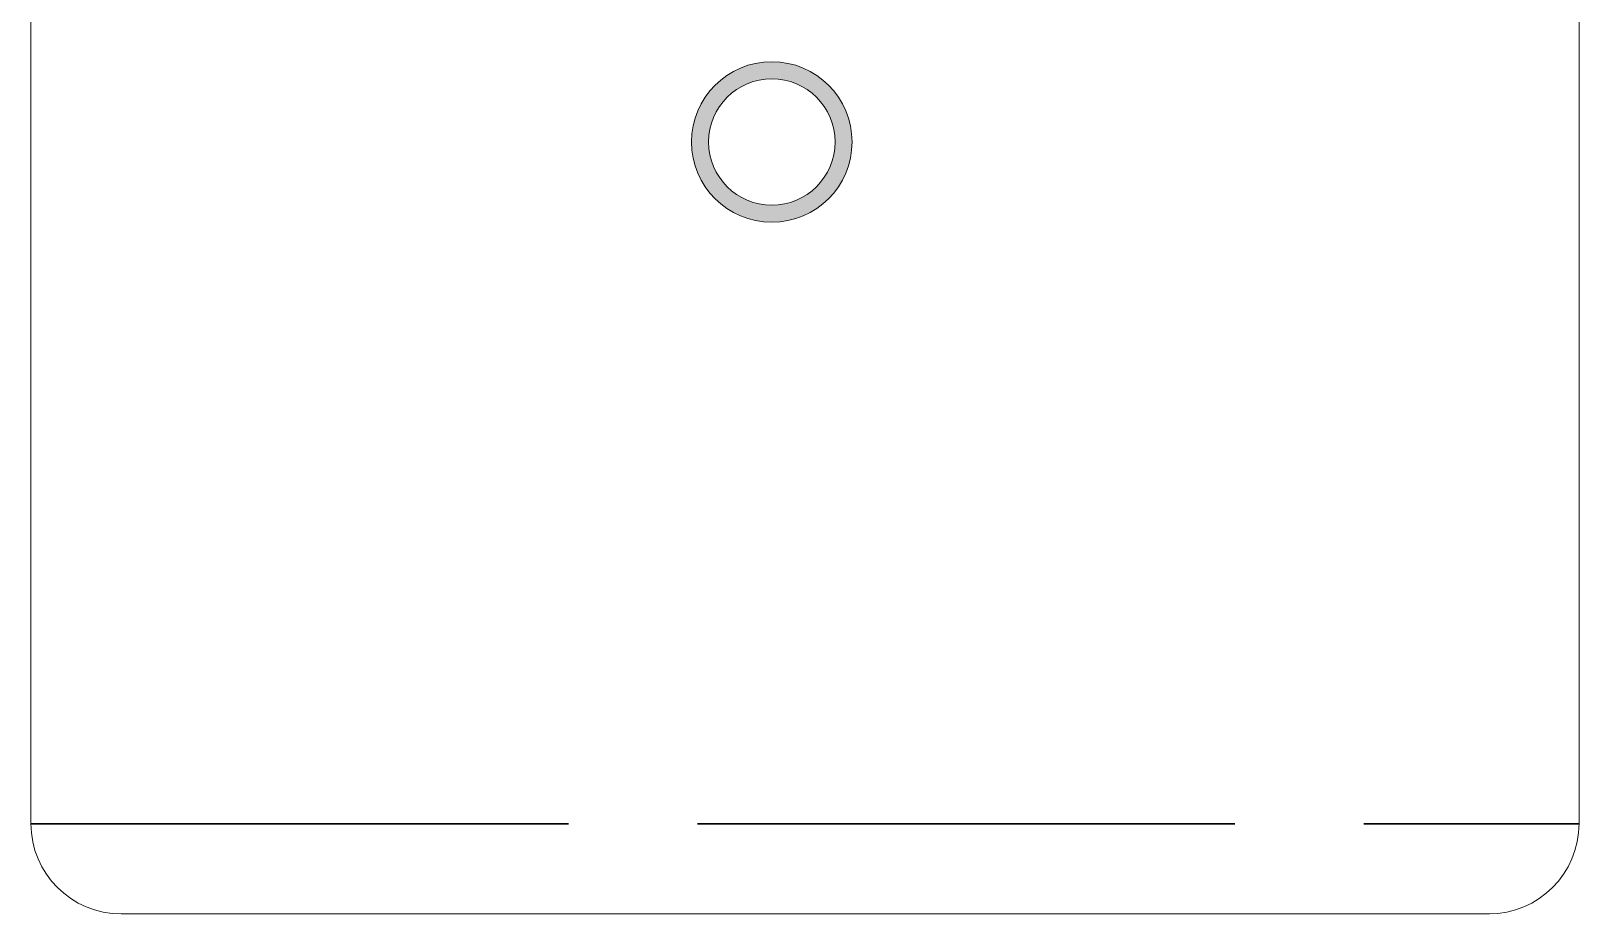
# Model space of a CAD drawing. Header units: metres. Extents: x 14 to 2416, y -346 to 476.
# Drawn here: x 138.327 to 139.527, y -135.678 to -134.994 of the extents above; entities that cross this region are included whole.
import ezdxf

# ---------------------------------------------------------------- set-up
doc = ezdxf.new("R2010")
doc.units = ezdxf.units.M
doc.linetypes.add('0', pattern=[0])
doc.linetypes.add('STYLE_03', pattern=[0.5, 0.416656, -0.083344])
doc.layers.get('0').update_dxf_attribs({"linetype": '0', "lineweight": 20})
for name, color, linetype, lineweight in [('A-ANNO-TEXT', 20, 'Continuous', 13), ('A-WALL', 250, 'Continuous', 20), ('MAVA -LUMINARIAS', 1, 'Continuous', 18)]:
    doc.layers.add(name, color=color, linetype=linetype, lineweight=lineweight)
doc.layers.add('MAVA Luminarias', color=1, linetype='Continuous')

# ---------------------------------------------------------------- blocks, each defined once
blk = doc.blocks.new('PL BASE 2N NASAS 09')
at = {"layer": 'A-WALL'}
for p, q in [((163.8975, -7.4417), (163.8975, -8.8917)), ((165.0975, -7.5817), (165.0975, -8.8917)), ((165.0281, -8.9617), (163.9675, -8.9617))]:
    blk.add_line(p, q, dxfattribs=at)
for centre, start, end in [((163.9675, -8.8917), 180, 270), ((165.0275, -8.8917), 270, 360)]:
    blk.add_arc(centre, 0.07, start, end, dxfattribs=at)
blk = doc.blocks.new('PL MUEBLES 2N NASAS 09')
blk.add_blockref('PL BASE 2N NASAS 09', (49.9143, 62.717))
blk = doc.blocks.new('A$C595364de')
blk.add_blockref('PL MUEBLES 2N NASAS 09', (-199.5618, -36.6052))
blk = doc.blocks.new('downlight')
at = {"layer": 'MAVA -LUMINARIAS'}
h = blk.add_hatch(color=3, dxfattribs=at)
h.dxf.hatch_style = 1
h.paths.add_polyline_path([(-5.416, -22.4571, 1), (-5.2917, -22.4571, 1)])
h.paths.add_polyline_path([(-5.3048, -22.4571, -1), (-5.4029, -22.4571, -1)], flags=16)
at = {"layer": 'MAVA -LUMINARIAS', "color": 3}
for radius in [0.0622, 0.049]:
    blk.add_circle((-5.3539, -22.4571), radius, dxfattribs=at)

msp = doc.modelspace()

# ---------------------------------------------------------------- linework, layer by layer
at = {"layer": 'MAVA Luminarias', "linetype": 'STYLE_03', "lineweight": 30}
msp.add_line((138.3266, -135.608), (139.5266, -135.608), dxfattribs=at)
msp.add_line((138.3266, -135.608), (139.5266, -135.608), dxfattribs=at)

# ---------------------------------------------------------------- block references
at = {"layer": 'A-ANNO-TEXT'}
msp.add_blockref('A$C595364de', (124.0766, -152.828), dxfattribs=at)
msp.add_blockref('A$C595364de', (124.0766, -152.828), dxfattribs=at)
at = {"layer": 'MAVA Luminarias'}
msp.add_blockref('downlight', (144.2548, -112.6225), dxfattribs=at)
msp.add_blockref('downlight', (144.2548, -112.6225), dxfattribs=at)

doc.saveas('drawing.dxf')
